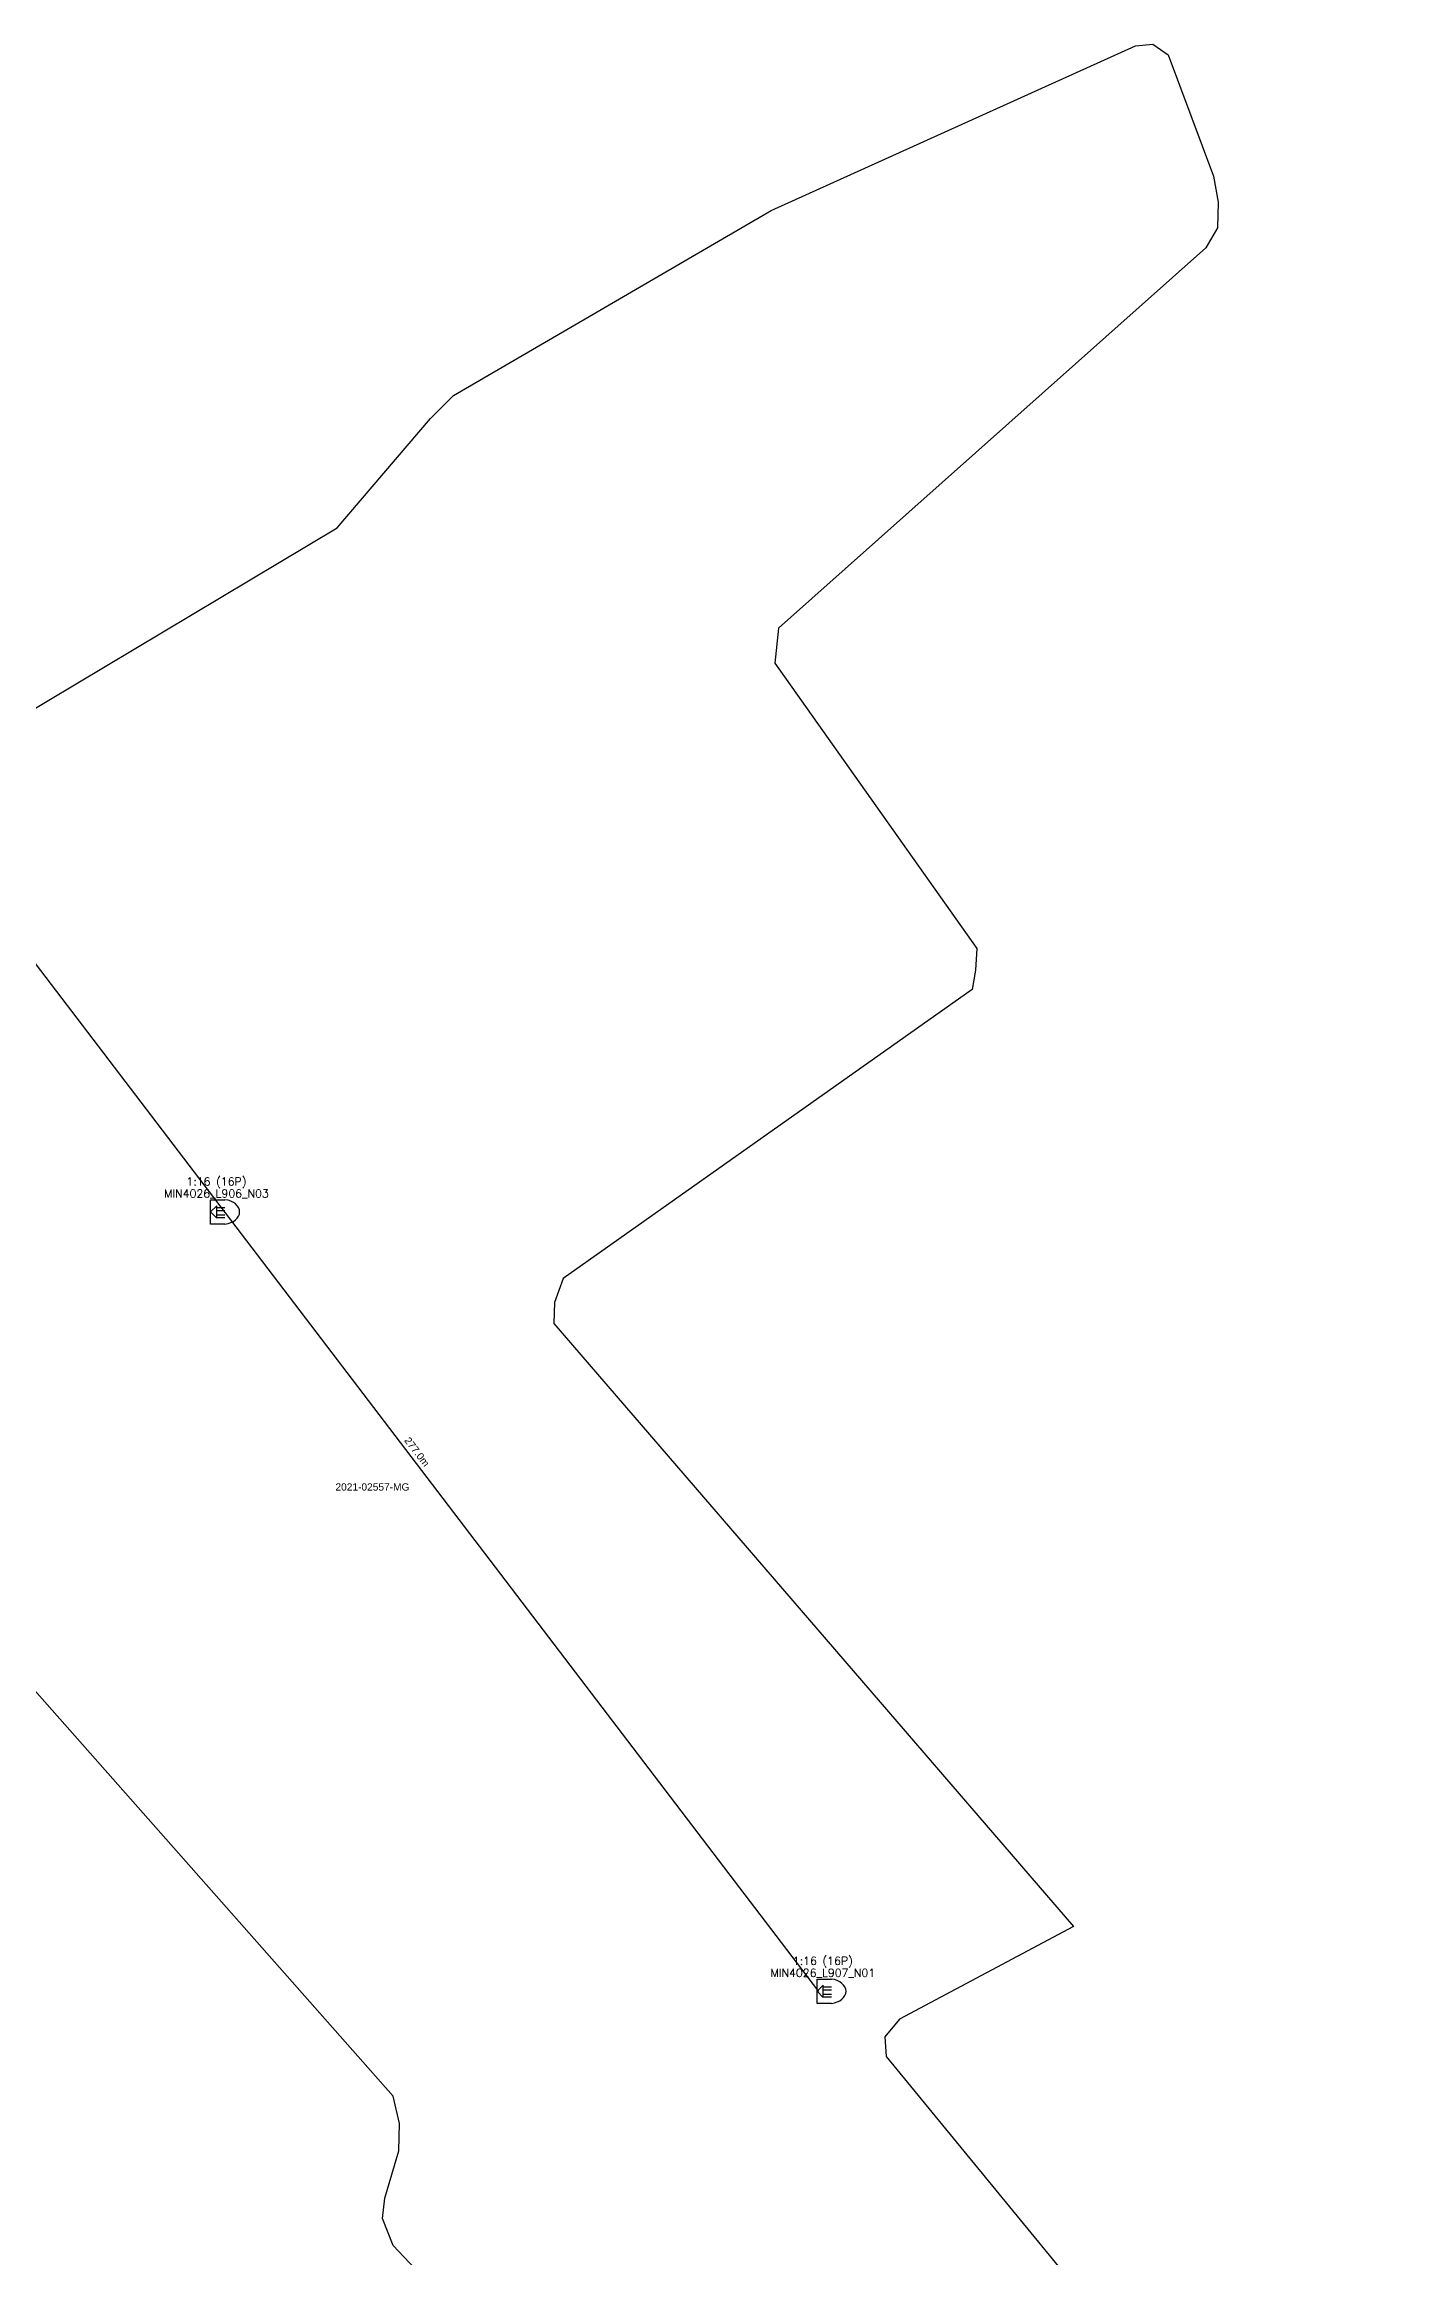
# Model space of a CAD drawing. Header units: metres. Extents: x 14035133 to 14038958, y 865282 to 868054.
# Drawn here: x 14038659.3 to 14038938.3, y 866880.8 to 867336.9 of the extents above; entities that cross this region are included whole.
import ezdxf
from ezdxf.enums import TextEntityAlignment as Align

# ---------------------------------------------------------------- set-up
doc = ezdxf.new("R2010")
doc.units = ezdxf.units.M
doc.header["$MEASUREMENT"] = 0
for name, color, linetype in [('CLUSTER_BOUNDARIES', 8, 'CONTINUOUS'), ('FEEDER_CABLES', 6, 'CONTINUOUS'), ('NEW NAP', 1, 'CONTINUOUS'), ('p-mh', 1, 'CONTINUOUS'), ('SPAN', 7, 'CONTINUOUS')]:
    doc.layers.add(name, color=color, linetype=linetype)
doc.styles.add('SIMPLEX', font='simplex.shx')
doc.styles.get("Standard").update_dxf_attribs({"font": 'arial.ttf'})

# ---------------------------------------------------------------- blocks, each defined once
blk = doc.blocks.new('GLOBE NAP PROPOSED')
at = {"layer": 'NEW NAP', "color": 1}
for p, q in [((-1.2728, 2.5133), (1.6758, 2.5133)), ((-1.2728, -2.5133), (-1.2728, 2.5133)), ((1.6758, -2.5133), (-1.2728, -2.5133))]:
    blk.add_line(p, q, dxfattribs=at)
blk.add_lwpolyline([(-1.2728, 0), (0, -1.2728), (0, 1.2728), (-1.2728, 0)], close=True, dxfattribs=at)
for points in [[(0, 0.885), (1.6758, 0.885)], [(0, 0.3137), (1.6758, 0.3137)], [(0, -0.5948), (1.6758, -0.5948)], [(0, -1.1661), (1.6758, -1.1661)]]:
    blk.add_lwpolyline(points, dxfattribs=at)
blk.add_ellipse((0.9981, 0), major_axis=(3.7034, 0), ratio=0.6903, start_param=4.8964, end_param=7.67, dxfattribs=at)
at = {"layer": 'p-mh', "color": 1, "style": 'SIMPLEX'}
for tag, p in [('MHTYPE', (-0.0713, 2.4748)), ('MHNO', (-0.0713, 4.9495))]:
    blk.add_attdef(tag, text='', height=1.65, dxfattribs=at).set_placement(p, align=Align.BOTTOM_CENTER)

msp = doc.modelspace()

# ---------------------------------------------------------------- linework, layer by layer
at = {"layer": 'CLUSTER_BOUNDARIES'}
for points in [[(14038641.9, 867190.79), (14038719.72, 867237.22), (14038738.95, 867259.78), (14038743.69, 867264.5), (14038809.18, 867302.6), (14038884.25, 867336.55), (14038887.83, 867336.91), (14038890.99, 867334.74), (14038900.35, 867309.72), (14038901.32, 867304.36), (14038901.15, 867299.03), (14038898.77, 867294.91), (14038810.68, 867216.51), (14038809.93, 867209.3), (14038851.52, 867150.51), (14038851.31, 867145.99), (14038850.58, 867142.06), (14038766.3, 867082.46), (14038764.51, 867077.54), (14038764.37, 867073.18), (14038871.46, 866948.84), (14038835.59, 866929.79), (14038832.59, 866926.11), (14038832.89, 866922.07), (14038938.32, 866793.5)], [(14038826.11, 866782.32), (14038731.24, 866883.08), (14038729.02, 866888.64), (14038729.54, 866892.82), (14038732.44, 866902.62), (14038732.52, 866908.24), (14038731.21, 866913.88), (14038643.67, 867012.92)]]:
    msp.add_lwpolyline(points, dxfattribs=at)
at = {"layer": 'FEEDER_CABLES'}
msp.add_lwpolyline([(14037105.32, 866139.95), (14037031.35, 866256.72), (14037095.75, 866297.27), (14037233.77, 866382.33), (14037279.92, 866419.43), (14037357.85, 866482.58), (14037392.58, 866505.58), (14037422.35, 866516.53), (14037475.27, 866517.08), (14037541.67, 866516.67), (14037573.31, 866523.86), (14037667.57, 866567.12), (14037766.25, 866633.39), (14037870.83, 866712.38), (14037972.26, 866772.62), (14038118.41, 866848.02), (14038367.58, 866971.79), (14038448.52, 867008.17), (14038494.83, 867046.5), (14038543.34, 867102.91), (14038629.9, 867147.27), (14038650.85, 867156.03), (14038818.91, 866935.48)], dxfattribs=at)

# ---------------------------------------------------------------- block references
at = {"layer": 'NEW NAP', "color": 1}
for p, values in [((14038694.89, 867096.18, 3.95), {'MHTYPE': 'MIN4026_L906_N03', 'MHNO': '1:16 (16P)'}), ((14038819.89, 866935.51, 0.02), {'MHTYPE': 'MIN4026_L907_N01', 'MHNO': '1:16 (16P)'})]:
    msp.add_blockref('GLOBE NAP PROPOSED', p, dxfattribs=at).add_auto_attribs(values)

# ---------------------------------------------------------------- texts
at = {"layer": 'CLUSTER_BOUNDARIES', "color": 8, "insert": (14038719.34, 867040.23), "char_height": 1.5, "width": 18, "attachment_point": 1}
msp.add_mtext('2021-02557-MG', dxfattribs=at)
at = {"layer": 'SPAN', "color": 7}
msp.add_text('277.0m', height=1.5, rotation=307.31, dxfattribs=at).set_placement((14038736.15, 867046.72), align=Align.MIDDLE_CENTER)

doc.saveas('drawing.dxf')
